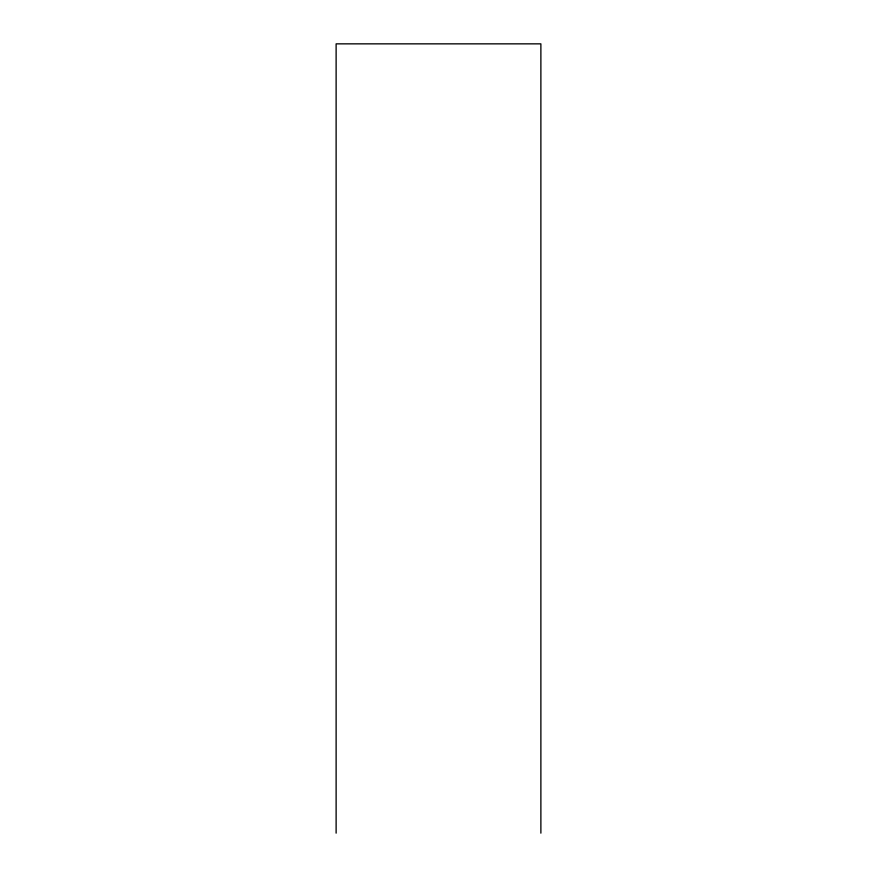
<?xml version="1.0" encoding="UTF-8"?>
<svg xmlns="http://www.w3.org/2000/svg" width="877" height="877" viewBox="0 0 877 877"><rect width="100%" height="100%" fill="white"/><g stroke="black" fill="none" stroke-linecap="round" stroke-linejoin="round"><path stroke-width="1.32" d="M540.879 833.15L540.879 43.85L336.121 43.85L336.121 833.15"/></g></svg>
